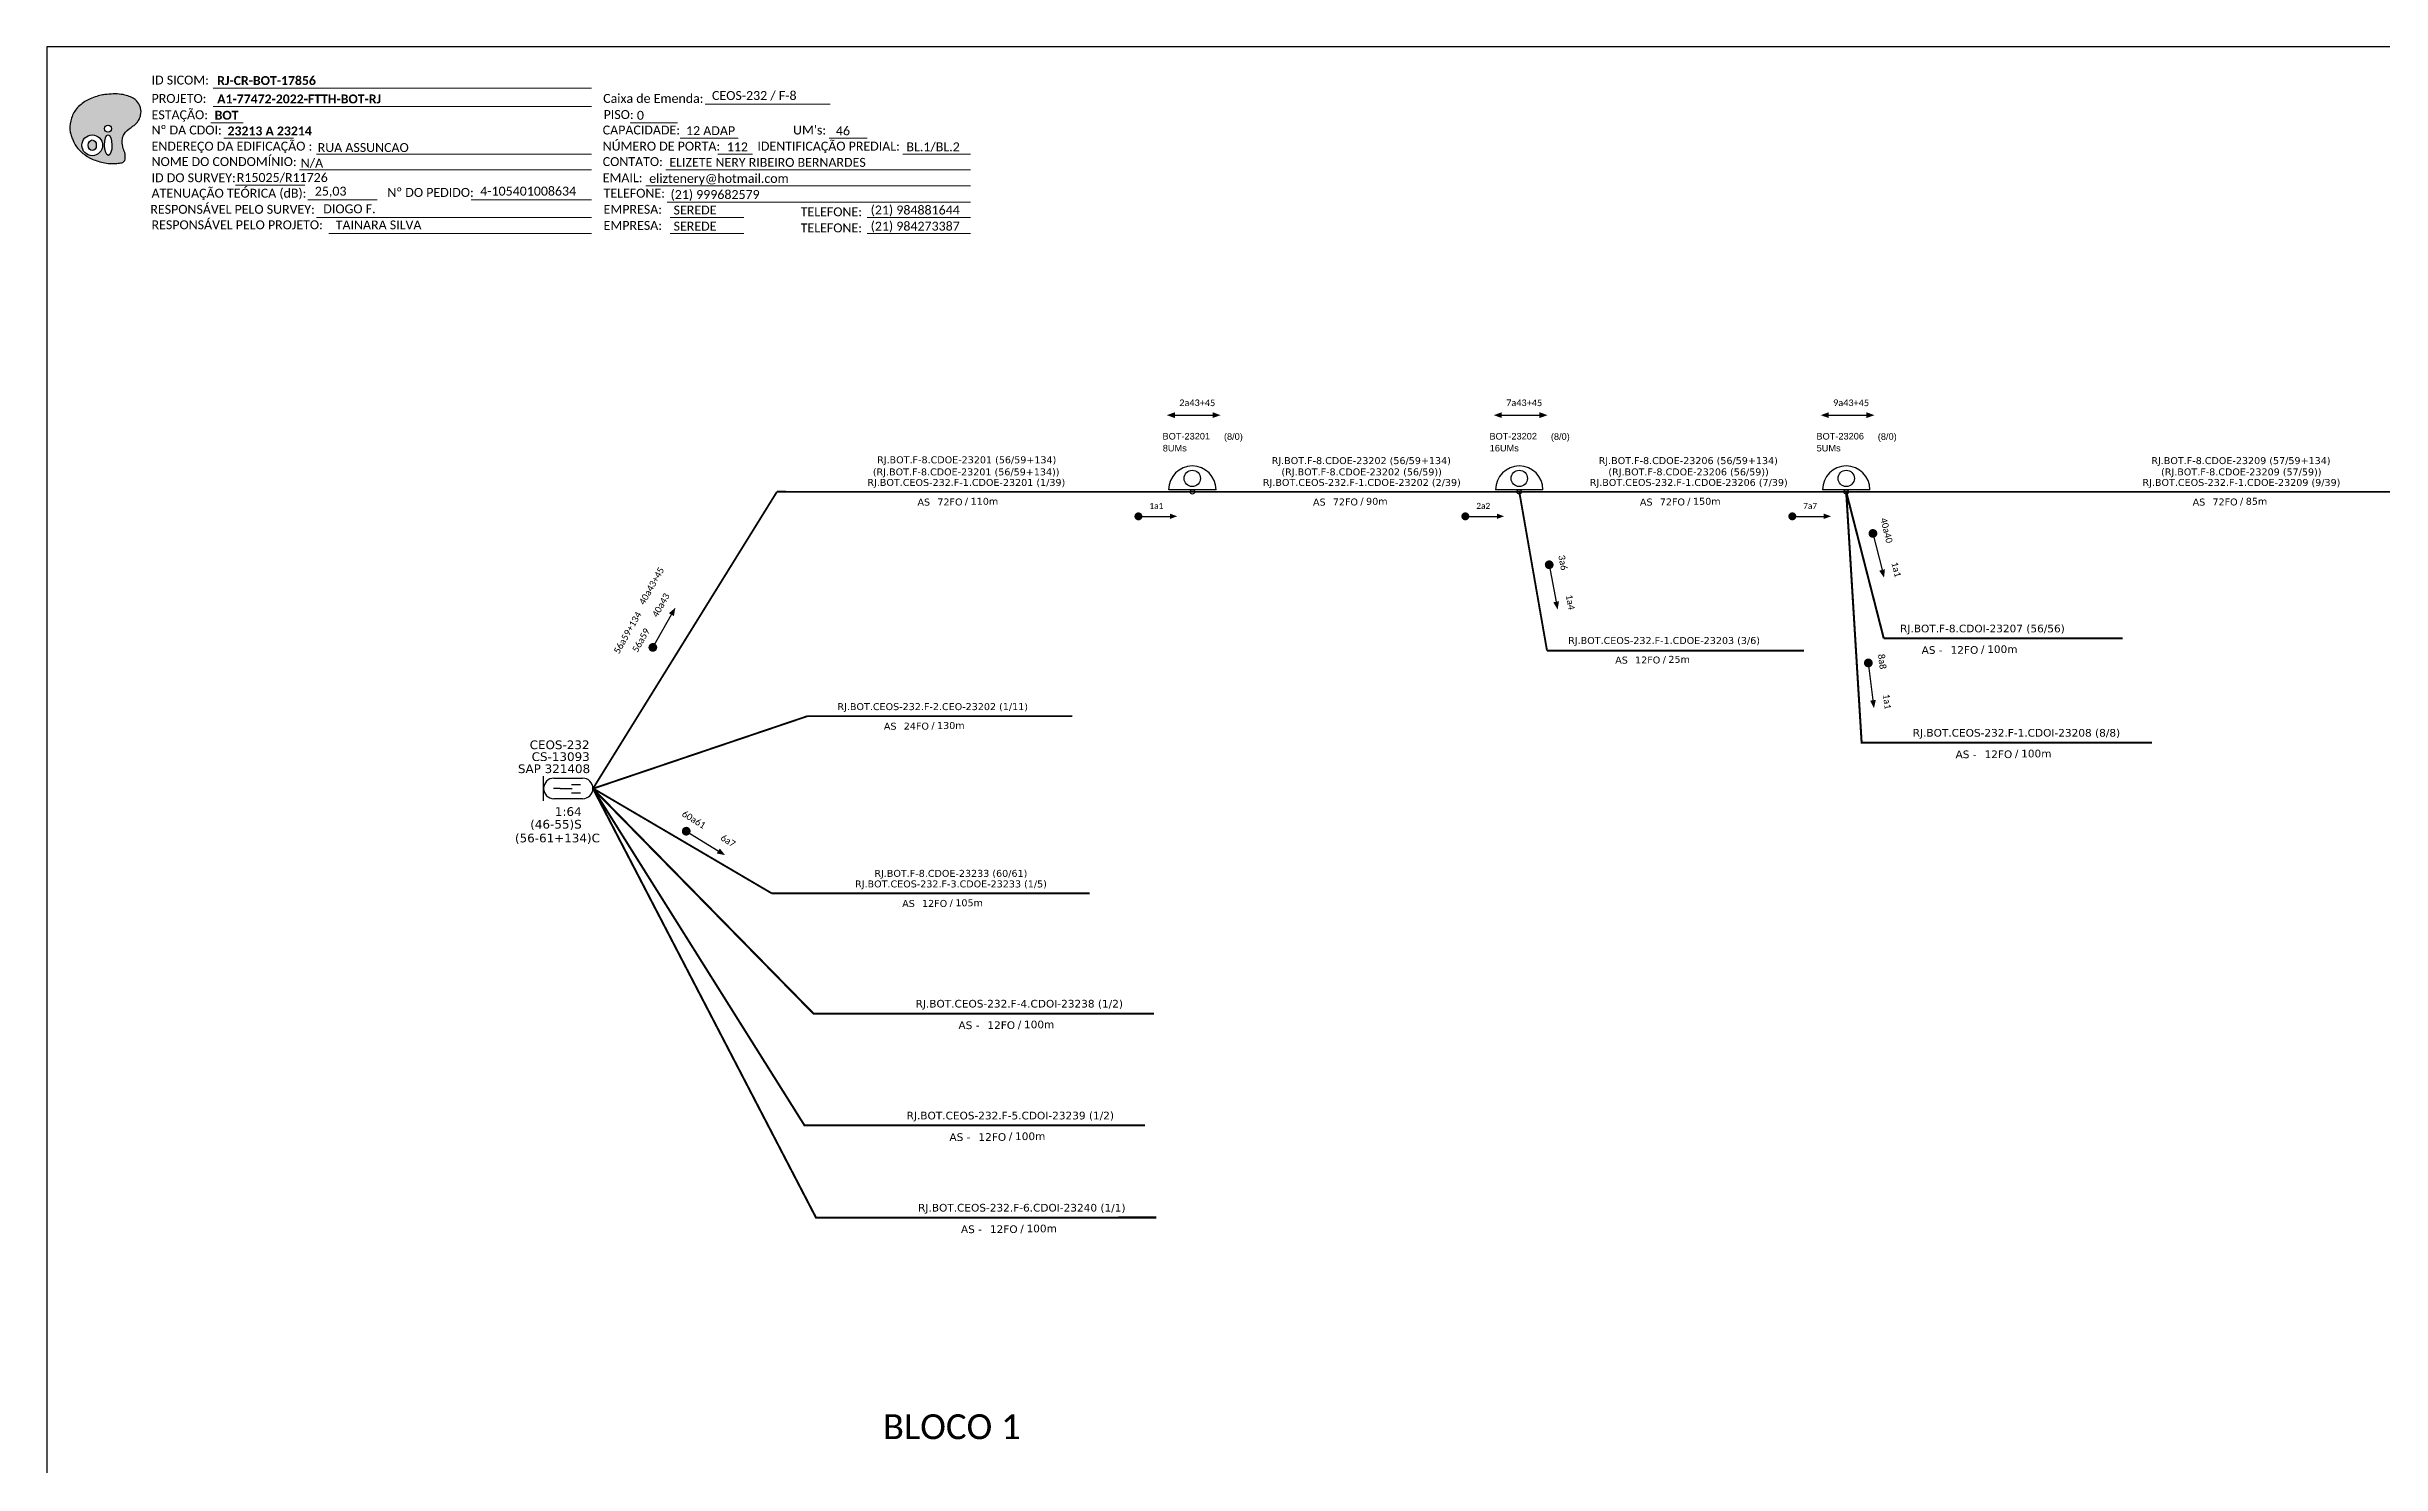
# Model space of a CAD drawing. Extents: x -89 to 1698, y 17 to 1299.
# Drawn here: x 859.2 to 1328.3, y 1014.1 to 1299 of the extents above; entities that cross this region are included whole.
import ezdxf
from ezdxf.enums import TextEntityAlignment as Align

# ---------------------------------------------------------------- set-up
doc = ezdxf.new("R2010")
doc.units = 0
for name, color, linetype, lineweight in [("20.0-LEGENDA DOS CDO'S", 1, 'Continuous', 0), ('20.2-CDO_POSTE', 1, 'Continuous', 5), ('40.1-ETIQUETAS', 1, 'Continuous', 20)]:
    doc.layers.add(name, color=color, linetype=linetype, lineweight=lineweight)
for name, color, linetype in [('20.4-CEOS', 1, 'Continuous'), ('CAP a instalar', 1, 'Continuous'), ('CD a instalar', 1, 'Continuous'), ('label_cabos', 7, 'Continuous'), ('SETA', 7, 'Continuous'), ('texto', 255, 'Continuous')]:
    doc.layers.add(name, color=color, linetype=linetype)
doc.styles.add('ARIAL', font='arial.ttf')
doc.styles.add('siredit', font='verdana.ttf')
doc.styles.get("Standard").update_dxf_attribs({"font": 'arial.ttf'})
doc.styles.add('WMF-Calibri0', font='calibri.ttf')
doc.styles.add('WMF-Calibri1', font='calibrib.ttf')
doc.linetypes.add('FENCELINE1', pattern='A,0.25,-0.1,[133,ltypeshp.shx,S=0.1,R=0,X=-0.1,Y=0],-0.1,1', length=1.45)

# ---------------------------------------------------------------- blocks, each defined once
blk = doc.blocks.new('CDOE-TEXTO PADRÃO')
at = {"layer": "20.0-LEGENDA DOS CDO'S", "color": 0, "style": 'ARIAL'}
for tag, p in [('CDO_N', (0.49, 7.39)), ('CORDOALHA', (0.5, 4.33)), ('SAP', (0.51, 1.67)), ('SPLITER_1', (0.59, -0.91)), ('SPLITER_2', (0.6, -3.55)), ('(XX-XX_F)S', (0.54, -8.29)), ('(XX-XX_L)S', (0.55, -10.83)), ('UMS', (0.55, -13.15))]:
    blk.add_attdef(tag, p, '', height=1.7, rotation=0.11799, dxfattribs=at)
blk.add_attdef('FIBRAS_UTILIZADAS', text='', height=1.7, rotation=0.11799, dxfattribs=at).set_placement((19.77, 7.43), align=Align.CENTER)
blk = doc.blocks.new('ETIQUETA_RS5F')
at = {"layer": '40.1-ETIQUETAS', "color": 0, "style": 'siredit'}
blk.add_text('/', height=1.5, dxfattribs=at).set_placement((1.58, -1.95), align=Align.MIDDLE_RIGHT)
for tag, p in [('ETIQUETA_R_PRIMARIA', (1.21, 4.1)), ('ETIQUETA_R_SECUNDARIA', (1.21, 2.1)), ('F_ATIVAS/F_MORTAS', (1.14, -4.24))]:
    blk.add_attdef(tag, text='', height=1.5, dxfattribs=at).set_placement(p, align=Align.MIDDLE_CENTER)
for tag, p in [('TIPO_CABO', (-6.58, -2.12)), ('CAP_CABO', (0.4, -2.09))]:
    blk.add_attdef(tag, text='', height=1.5, dxfattribs=at).set_placement(p, align=Align.MIDDLE_RIGHT)
blk.add_attdef('METROS', text='', height=1.5, dxfattribs=at).set_placement((2.14, -1.95), align=Align.MIDDLE_LEFT)
for tag, p in [('FUSÃO_1', (0.85, -8.39)), ('FUSÃO_2', (0.85, -10.6)), ('FUSÃO_3', (0.85, -12.93)), ('FUSÃO_4', (0.85, -15.14)), ('FUSÃO_5', (0.85, -17.16))]:
    blk.add_attdef(tag, text='', height=1.5, dxfattribs=at).set_placement(p, align=Align.CENTER)
blk = doc.blocks.new('SETA1')
at = {"const_width": 1.1}
blk.add_lwpolyline([(-5.28, 0, 1), (-4.18, 0, 1)], format="xyb", close=True, dxfattribs=at)
at = {"layer": 'SETA'}
blk.add_lwpolyline([(-4.73, 0), (4.73, 0)], dxfattribs=at)
blk.add_solid([(4.73, 0.73), (6.74, 0), (4.73, -0.73)], dxfattribs=at)
blk = doc.blocks.new('OI')
h = blk.add_hatch(color=40)
edge = h.paths.add_edge_path()
edge.add_spline(control_points=[(4.35, -0.67), (3.92, -0.99), (3.26, -1.5), (2.81, -2.59), (2.9, -3.5), (3.06, -4.27), (3.31, -4.85), (3.37, -5.39), (3.4, -5.88), (3.2, -6.4), (2.54, -6.61), (1.65, -6.63), (0.55, -6.67), (-0.56, -6.42), (-1.61, -6.14), (-2.77, -5.61), (-3.92, -4.77), (-4.89, -3.7), (-5.34, -2.65), (-5.6, -1.94), (-5.85, -0.96), (-5.71, 0.47), (-5.1, 2.02), (-4.14, 3.02), (-3.3, 3.61), (-2.37, 4.16), (-1.36, 4.44), (-0.56, 4.7), (0.79, 4.85), (2.24, 4.97), (3.79, 4.57), (4.67, 4.21), (5.44, 3.65), (5.76, 2.99), (6.03, 2.21), (6.01, 1.46), (5.72, 0.64), (5.31, 0.08), (4.88, -0.38), (4.51, -0.55), (4.35, -0.67)], knot_values=[0, 0, 0, 0, 1.60434, 2.417191, 3.427595, 4.282808, 4.776746, 5.304182, 5.888771, 6.258406, 6.858137, 7.79129, 8.986195, 10.124242, 11.187857, 12.242908, 13.953784, 15.414161, 16.515391, 17.349188, 17.675853, 19.552021, 21.515531, 22.568638, 23.63245, 24.621084, 25.782718, 26.745347, 27.142653, 29.870543, 31.004649, 31.921532, 32.709589, 33.801391, 34.042471, 35.192333, 35.971461, 36.628871, 37.254359, 37.836911, 37.836911, 37.836911, 37.836911], degree=3, periodic=0)
h.paths.add_polyline_path([(1.13, -0.87, -1), (-0.04, -0.87, -1)], flags=16)
edge = h.paths.add_edge_path(flags=16)
edge.add_ellipse((0.56, -3.59), major_axis=(-0.02, 1.71), ratio=0.361305, start_angle=0, end_angle=360)
h.paths.add_polyline_path([(-0.36, -3.62, -1), (-3.8, -3.62, -1)], flags=16)
edge = h.paths.add_edge_path(flags=0)
edge.add_ellipse((-2.08, -3.62), major_axis=(0, 0.885), ratio=0.758294, start_angle=0, end_angle=360)
at = {"color": 40}
for centre, radius in [((-2.08, -3.62), 1.72), ((0.54, -0.87), 0.587)]:
    blk.add_circle(centre, radius, dxfattribs=at)
blk.add_ellipse((-2.08, -3.62), major_axis=(0, 0.885), ratio=0.758294, start_param=-3.141592653589792, end_param=3.141592653589792, dxfattribs=at)
blk.add_ellipse((0.56, -3.59), major_axis=(-0.02, 1.71), ratio=0.361305, dxfattribs=at)
at = {"color": 40, "start_tangent": (-0.800898, -0.598801), "end_tangent": (-0.800898, -0.598801)}
blk.add_spline([(4.35, -0.67), (3.2, -1.78), (2.9, -2.54), (2.92, -3.55), (3.12, -4.38), (3.28, -4.85), (3.37, -5.37), (3.35, -5.95), (3.2, -6.29), (2.66, -6.55), (1.73, -6.63), (0.54, -6.62), (-0.58, -6.41), (-1.6, -6.11), (-2.56, -5.67), (-3.95, -4.67), (-4.89, -3.56), (-5.37, -2.56), (-5.64, -1.78), (-5.72, -1.46), (-5.63, 0.42), (-4.84, 2.22), (-4.13, 2.99), (-3.27, 3.62), (-2.4, 4.09), (-1.3, 4.47), (-0.37, 4.72), (0.02, 4.77), (2.75, 4.8), (3.85, 4.53), (4.69, 4.16), (5.31, 3.68), (5.85, 2.73), (5.93, 2.5), (5.94, 1.35), (5.67, 0.62), (5.29, 0.08), (4.84, -0.36), (4.35, -0.67)], degree=3, dxfattribs=at)

msp = doc.modelspace()

# ---------------------------------------------------------------- linework, layer by layer
msp.add_lwpolyline([(859.23, 705.02), (1697.79, 705.02), (1697.79, 1299.02), (859.23, 1299.02), (859.23, 705.02)])
at = {"color": 7, "lineweight": 0}
for points in [[(892.7, 1290.67), (968.67, 1290.67)], [(892.7, 1286.98), (968.67, 1286.98)], [(991.51, 1287.47), (1016.65, 1287.47)], [(892.18, 1283.7), (898.73, 1283.7)], [(976.47, 1283.75), (985.95, 1283.75)], [(894.85, 1280.63), (908.79, 1280.63)], [(913.42, 1277.4), (968.67, 1277.4)], [(986.52, 1280.63), (998.14, 1280.63)], [(994.1, 1277.4), (1001.05, 1277.4)], [(1016.46, 1280.63), (1024.12, 1280.63)], [(1031.27, 1277.4), (1044.83, 1277.4)], [(910, 1274.28), (968.67, 1274.28)], [(983.63, 1274.28), (1044.86, 1274.28)], [(897.16, 1271.22), (911.11, 1271.22)], [(911.7, 1268.25), (925.64, 1268.25)], [(944.54, 1268.26), (968.68, 1268.26)], [(979.59, 1271.05), (1044.86, 1271.05)], [(983.88, 1267.81), (1044.86, 1267.81)], [(913.42, 1264.7), (968.67, 1264.7)], [(984.49, 1264.7), (999.29, 1264.7)], [(1024.09, 1264.7), (1044.86, 1264.7)], [(915.91, 1261.46), (968.67, 1261.46)], [(984.49, 1261.46), (999.29, 1261.46)], [(1024.09, 1261.46), (1044.86, 1261.46)]]:
    msp.add_lwpolyline(points, dxfattribs=at)
at = {"const_width": 0.8}
for points in [[(1078.19, 1204.64, 1), (1078.99, 1204.64, 1)], [(1143.88, 1204.64, 1), (1144.68, 1204.64, 1)], [(1209.58, 1204.64, 1), (1210.38, 1204.64, 1)]]:
    msp.add_lwpolyline(points, format="xyb", close=True, dxfattribs=at)
at = {"layer": '20.4-CEOS', "color": 5}
for p, q in [((959.08, 1147.48), (959.08, 1152.45)), ((962.43, 1149.96), (961.04, 1149.96)), ((961.14, 1152.02), (966.92, 1152.02)), ((962.43, 1149.96), (964.82, 1149.96)), ((964.71, 1150.78), (966.47, 1150.78)), ((966.92, 1147.9), (961.14, 1147.9)), ((964.71, 1149.06), (966.47, 1149.06))]:
    msp.add_line(p, q, dxfattribs=at)
for centre, start, end in [((961.14, 1149.96), 90, 270), ((966.92, 1149.96), 270, 90)]:
    msp.add_arc(centre, 2.06, start, end, dxfattribs=at)
at = {"layer": 'CAP a instalar', "color": 5, "linetype": 'FENCELINE1', "ltscale": 7, "const_width": 0.373}
for points in [[(968.98, 1149.91), (1005.96, 1209.58)], [(1005.96, 1209.58), (1089.43, 1209.56)], [(1089.43, 1209.56), (1155.12, 1209.56)], [(1155.12, 1209.56), (1220.81, 1209.56)], [(1220.81, 1209.56), (1373.24, 1209.56)]]:
    msp.add_lwpolyline(points, dxfattribs=at)
at = {"layer": 'CAP a instalar', "color": 7, "linetype": 'FENCELINE1', "ltscale": 7, "const_width": 0.373}
for points in [[(1155.12, 1209.56), (1160.69, 1177.66)], [(1160.69, 1177.66), (1212.35, 1177.66)], [(1012.07, 1164.48), (968.98, 1149.91)], [(1012.07, 1164.48), (1065.3, 1164.48)], [(1004.91, 1128.88), (969.01, 1149.96)], [(1004.91, 1128.88), (1068.81, 1128.88)]]:
    msp.add_lwpolyline(points, dxfattribs=at)
at = {"layer": 'CD a instalar', "color": 8, "linetype": 'FENCELINE1', "ltscale": 7}
for points in [[(1220.81, 1209.56, 0.411, 0.411, 0), (1223.91, 1159.16, 0.411, 0.411, 0), (1282.23, 1159.17, 0.411, 0.411, 0)], [(968.98, 1149.96, 0.411, 0.411, 0), (1011.49, 1082.25, 0.411, 0.411, 0), (1079.91, 1082.25, 0.411, 0.411, 0)], [(968.98, 1149.96, 0.411, 0.411, 0), (1013.8, 1063.72, 0.411, 0.411, 0), (1082.22, 1063.73, 0.411, 0.411, 0)], [(968.98, 1149.91, 0.411, 0.411, 0), (1013.29, 1104.72, 0.411, 0.411, 0), (1081.71, 1104.72, 0.411, 0.411, 0)]]:
    msp.add_lwpolyline(points, format="xyseb", dxfattribs=at)
at = {"layer": 'CD a instalar', "color": 7, "linetype": 'FENCELINE1', "ltscale": 7, "const_width": 0.411}
for points in [[(1220.81, 1209.56), (1228.35, 1180.13)], [(1228.35, 1180.13), (1276.35, 1180.13)]]:
    msp.add_lwpolyline(points, dxfattribs=at)
at = {"layer": 'label_cabos', "color": 7}
for p, q in [((1094.18, 1210), (1084.67, 1210)), ((1159.88, 1210), (1150.36, 1210)), ((1225.57, 1210), (1216.05, 1210))]:
    msp.add_line(p, q, dxfattribs=at)
for centre, radius in [((1089.42, 1212.26), 1.64), ((1155.12, 1212.26), 1.64), ((1220.81, 1212.26), 1.64), ((1089.43, 1209.56), 0.44), ((1155.12, 1209.56), 0.44), ((1220.81, 1209.56), 0.44)]:
    msp.add_circle(centre, radius, dxfattribs=at)
for centre in [(1089.42, 1210), (1155.12, 1210), (1220.81, 1210)]:
    msp.add_arc(centre, 4.76, 0, 180, dxfattribs=at)
at = {"layer": 'SETA'}
for points in [[(1085.92, 1225), (1093.49, 1224.98)], [(1151.61, 1225), (1159.18, 1224.98)], [(1217.3, 1225), (1224.87, 1224.98)], [(1078.59, 1204.64), (1085.47, 1204.64)], [(1144.28, 1204.64), (1151.16, 1204.64)], [(1209.98, 1204.64), (1216.85, 1204.64)]]:
    msp.add_lwpolyline(points, dxfattribs=at)
for points in [[(1085.92, 1225.56), (1084.31, 1224.97), (1085.92, 1224.39)], [(1093.49, 1225.56), (1095.1, 1224.97), (1093.48, 1224.39)], [(1151.61, 1225.56), (1150, 1224.97), (1151.61, 1224.39)], [(1159.18, 1225.56), (1160.79, 1224.97), (1159.18, 1224.39)], [(1217.3, 1225.56), (1215.69, 1224.97), (1217.31, 1224.39)], [(1224.87, 1225.56), (1226.48, 1224.97), (1224.87, 1224.39)], [(1084.92, 1205.18), (1086.38, 1204.65), (1084.92, 1204.11)], [(1150.61, 1205.18), (1152.07, 1204.65), (1150.61, 1204.11)], [(1216.3, 1205.18), (1217.77, 1204.65), (1216.3, 1204.11)]]:
    msp.add_solid(points, dxfattribs=at)

# ---------------------------------------------------------------- block references
at = {"color": 7, "xscale": 1.213923925163967, "yscale": 1.213923925163967, "zscale": 1.213923925163967, "rotation": 0.1532896023949059}
msp.add_blockref('OI', (870.9, 1283.61), dxfattribs=at)
at = {"layer": '20.2-CDO_POSTE', "color": 7}
ref = msp.add_blockref('CDOE-TEXTO PADRÃO', (1089.11, 1211.21), dxfattribs=dict(at, xscale=0.7776000022888176, yscale=0.7776000022888212, zscale=0.7776000022888183))
ref.add_attrib('CDO_N', 'BOT-23201', (1083.44, 1220.07), dxfattribs={"layer": "20.0-LEGENDA DOS CDO'S", "color": 0, "height": 1.322, "rotation": 0.118, "style": 'ARIAL'})
ref.add_attrib('CORDOALHA', '8UMs', (1083.49, 1217.68), dxfattribs={"layer": "20.0-LEGENDA DOS CDO'S", "color": 0, "height": 1.322, "rotation": 0.118, "style": 'ARIAL'})
ref.add_attrib('FIBRAS_UTILIZADAS', '       (8/0)', dxfattribs={"layer": "20.0-LEGENDA DOS CDO'S", "color": 0, "height": 1.3218, "rotation": 0.118, "style": 'ARIAL'}).set_placement((1095.88, 1220.01), align=Align.CENTER)
ref = msp.add_blockref('CDOE-TEXTO PADRÃO', (1154.81, 1211.21), dxfattribs=dict(at, xscale=0.7776000022888176, yscale=0.7776000022888212, zscale=0.7776000022888183))
ref.add_attrib('CDO_N', 'BOT-23202', (1149.13, 1220.07), dxfattribs={"layer": "20.0-LEGENDA DOS CDO'S", "color": 0, "height": 1.322, "rotation": 0.118, "style": 'ARIAL'})
ref.add_attrib('CORDOALHA', '16UMs', (1149.18, 1217.68), dxfattribs={"layer": "20.0-LEGENDA DOS CDO'S", "color": 0, "height": 1.322, "rotation": 0.118, "style": 'ARIAL'})
ref.add_attrib('FIBRAS_UTILIZADAS', '       (8/0)', dxfattribs={"layer": "20.0-LEGENDA DOS CDO'S", "color": 0, "height": 1.3218, "rotation": 0.118, "style": 'ARIAL'}).set_placement((1161.57, 1220.01), align=Align.CENTER)
ref = msp.add_blockref('CDOE-TEXTO PADRÃO', (1220.5, 1211.21), dxfattribs=dict(at, xscale=0.7776000022888176, yscale=0.7776000022888212, zscale=0.7776000022888183))
ref.add_attrib('CDO_N', 'BOT-23206', (1214.83, 1220.07), dxfattribs={"layer": "20.0-LEGENDA DOS CDO'S", "color": 0, "height": 1.322, "rotation": 0.118, "style": 'ARIAL'})
ref.add_attrib('CORDOALHA', '5UMs', (1214.87, 1217.68), dxfattribs={"layer": "20.0-LEGENDA DOS CDO'S", "color": 0, "height": 1.322, "rotation": 0.118, "style": 'ARIAL'})
ref.add_attrib('FIBRAS_UTILIZADAS', '       (8/0)', dxfattribs={"layer": "20.0-LEGENDA DOS CDO'S", "color": 0, "height": 1.3218, "rotation": 0.118, "style": 'ARIAL'}).set_placement((1227.26, 1220.01), align=Align.CENTER)
at = {"layer": '40.1-ETIQUETAS', "color": 7}
ref = msp.add_blockref('ETIQUETA_RS5F', (1183.11, 1177.72), dxfattribs=dict(at, xscale=0.9331199879998167, yscale=0.9331199879998167, zscale=0.9331199879998162))
ref.add_attrib('ETIQUETA_R_SECUNDARIA', 'RJ.BOT.CEOS-232.F-1.CDOE-23203 (3/6)', dxfattribs={"color": 0, "height": 1.3997, "style": 'siredit'}).set_placement((1184.21, 1179.69), align=Align.MIDDLE_CENTER)
ref.add_attrib('TIPO_CABO', 'AS', dxfattribs={"color": 0, "height": 1.4, "style": 'siredit'}).set_placement((1176.93, 1175.75), align=Align.MIDDLE_RIGHT)
ref.add_attrib('CAP_CABO', '12FO', dxfattribs={"color": 0, "height": 1.4, "style": 'siredit'}).set_placement((1183.45, 1175.77), align=Align.MIDDLE_RIGHT)
ref.add_attrib('METROS', '25m', dxfattribs={"color": 0, "height": 1.4, "style": 'siredit'}).set_placement((1185.08, 1175.9), align=Align.MIDDLE_LEFT)
ref = msp.add_blockref('ETIQUETA_RS5F', (1036.16, 1164.44), dxfattribs=dict(at, xscale=0.9331199879998167, yscale=0.9331199879998167, zscale=0.9331199879998162))
ref.add_attrib('ETIQUETA_R_SECUNDARIA', 'RJ.BOT.CEOS-232.F-2.CEO-23202 (1/11)', dxfattribs={"color": 0, "height": 1.3997, "style": 'siredit'}).set_placement((1037.26, 1166.4), align=Align.MIDDLE_CENTER)
ref.add_attrib('TIPO_CABO', 'AS', dxfattribs={"color": 0, "height": 1.4, "style": 'siredit'}).set_placement((1029.98, 1162.46), align=Align.MIDDLE_RIGHT)
ref.add_attrib('CAP_CABO', '24FO', dxfattribs={"color": 0, "height": 1.4, "style": 'siredit'}).set_placement((1036.5, 1162.48), align=Align.MIDDLE_RIGHT)
ref.add_attrib('METROS', '130m', dxfattribs={"color": 0, "height": 1.4, "style": 'siredit'}).set_placement((1038.13, 1162.61), align=Align.MIDDLE_LEFT)
ref = msp.add_blockref('ETIQUETA_RS5F', (1039.83, 1128.81), dxfattribs=dict(at, xscale=0.9331199879998167, yscale=0.9331199879998167, zscale=0.9331199879998162))
ref.add_attrib('ETIQUETA_R_PRIMARIA', 'RJ.BOT.F-8.CDOE-23233 (60/61)', dxfattribs={"color": 0, "height": 1.3997, "style": 'siredit'}).set_placement((1040.9, 1132.89), align=Align.MIDDLE_CENTER)
ref.add_attrib('ETIQUETA_R_SECUNDARIA', 'RJ.BOT.CEOS-232.F-3.CDOE-23233 (1/5)', dxfattribs={"color": 0, "height": 1.3997, "style": 'siredit'}).set_placement((1040.93, 1130.77), align=Align.MIDDLE_CENTER)
ref.add_attrib('TIPO_CABO', 'AS', dxfattribs={"color": 0, "height": 1.4, "style": 'siredit'}).set_placement((1033.66, 1126.83), align=Align.MIDDLE_RIGHT)
ref.add_attrib('CAP_CABO', '12FO', dxfattribs={"color": 0, "height": 1.4, "style": 'siredit'}).set_placement((1040.17, 1126.85), align=Align.MIDDLE_RIGHT)
ref.add_attrib('METROS', '105m', dxfattribs={"color": 0, "height": 1.4, "style": 'siredit'}).set_placement((1041.8, 1126.98), align=Align.MIDDLE_LEFT)
at = {"layer": 'CD a instalar', "color": 7}
ref = msp.add_blockref('ETIQUETA_RS5F', (1246.97, 1179.94), dxfattribs=dict(at, xscale=1.026431988040713, yscale=1.026431988040713, zscale=1.026431988040686))
ref.add_attrib('ETIQUETA_R_PRIMARIA', 'RJ.BOT.F-8.CDOI-23207 (56/56)', dxfattribs={"layer": '40.1-ETIQUETAS', "color": 0, "height": 1.5396, "style": 'siredit'}).set_placement((1248.18, 1182.1), align=Align.MIDDLE_CENTER)
ref.add_attrib('TIPO_CABO', 'AS -', dxfattribs={"layer": '40.1-ETIQUETAS', "color": 0, "height": 1.54, "style": 'siredit'}).set_placement((1240.18, 1177.77), align=Align.MIDDLE_RIGHT)
ref.add_attrib('CAP_CABO', '12FO', dxfattribs={"layer": '40.1-ETIQUETAS', "color": 0, "height": 1.54, "style": 'siredit'}).set_placement((1247.35, 1177.79), align=Align.MIDDLE_RIGHT)
ref.add_attrib('METROS', '100m', dxfattribs={"layer": '40.1-ETIQUETAS', "color": 0, "height": 1.54, "style": 'siredit'}).set_placement((1249.14, 1177.94), align=Align.MIDDLE_LEFT)
at = {"layer": 'CD a instalar', "color": 8}
ref = msp.add_blockref('ETIQUETA_RS5F', (1253.79, 1158.98), dxfattribs=dict(at, xscale=1.026431988040713, yscale=1.026431988040713, zscale=1.026431988040686))
ref.add_attrib('ETIQUETA_R_PRIMARIA', 'RJ.BOT.CEOS-232.F-1.CDOI-23208 (8/8)', dxfattribs={"layer": '40.1-ETIQUETAS', "color": 0, "height": 1.5396, "style": 'siredit'}).set_placement((1255.01, 1161.14), align=Align.MIDDLE_CENTER)
ref.add_attrib('TIPO_CABO', 'AS -', dxfattribs={"layer": '40.1-ETIQUETAS', "color": 0, "height": 1.54, "style": 'siredit'}).set_placement((1247, 1156.81), align=Align.MIDDLE_RIGHT)
ref.add_attrib('CAP_CABO', '12FO', dxfattribs={"layer": '40.1-ETIQUETAS', "color": 0, "height": 1.54, "style": 'siredit'}).set_placement((1254.17, 1156.83), align=Align.MIDDLE_RIGHT)
ref.add_attrib('METROS', '100m', dxfattribs={"layer": '40.1-ETIQUETAS', "color": 0, "height": 1.54, "style": 'siredit'}).set_placement((1255.96, 1156.97), align=Align.MIDDLE_LEFT)
ref = msp.add_blockref('ETIQUETA_RS5F', (1053.44, 1104.54), dxfattribs=dict(at, xscale=1.026431988040713, yscale=1.026431988040713, zscale=1.026431988040686))
ref.add_attrib('ETIQUETA_R_PRIMARIA', 'RJ.BOT.CEOS-232.F-4.CDOI-23238 (1/2)', dxfattribs={"layer": '40.1-ETIQUETAS', "color": 0, "height": 1.5396, "style": 'siredit'}).set_placement((1054.65, 1106.7), align=Align.MIDDLE_CENTER)
ref.add_attrib('TIPO_CABO', 'AS -', dxfattribs={"layer": '40.1-ETIQUETAS', "color": 0, "height": 1.54, "style": 'siredit'}).set_placement((1046.65, 1102.37), align=Align.MIDDLE_RIGHT)
ref.add_attrib('CAP_CABO', '12FO', dxfattribs={"layer": '40.1-ETIQUETAS', "color": 0, "height": 1.54, "style": 'siredit'}).set_placement((1053.81, 1102.39), align=Align.MIDDLE_RIGHT)
ref.add_attrib('METROS', '100m', dxfattribs={"layer": '40.1-ETIQUETAS', "color": 0, "height": 1.54, "style": 'siredit'}).set_placement((1055.6, 1102.53), align=Align.MIDDLE_LEFT)
ref = msp.add_blockref('ETIQUETA_RS5F', (1051.63, 1082.06), dxfattribs=dict(at, xscale=1.026431988040713, yscale=1.026431988040713, zscale=1.026431988040686))
ref.add_attrib('ETIQUETA_R_PRIMARIA', 'RJ.BOT.CEOS-232.F-5.CDOI-23239 (1/2)', dxfattribs={"layer": '40.1-ETIQUETAS', "color": 0, "height": 1.5396, "style": 'siredit'}).set_placement((1052.85, 1084.22), align=Align.MIDDLE_CENTER)
ref.add_attrib('TIPO_CABO', 'AS -', dxfattribs={"layer": '40.1-ETIQUETAS', "color": 0, "height": 1.54, "style": 'siredit'}).set_placement((1044.84, 1079.89), align=Align.MIDDLE_RIGHT)
ref.add_attrib('CAP_CABO', '12FO', dxfattribs={"layer": '40.1-ETIQUETAS', "color": 0, "height": 1.54, "style": 'siredit'}).set_placement((1052.01, 1079.91), align=Align.MIDDLE_RIGHT)
ref.add_attrib('METROS', '100m', dxfattribs={"layer": '40.1-ETIQUETAS', "color": 0, "height": 1.54, "style": 'siredit'}).set_placement((1053.8, 1080.06), align=Align.MIDDLE_LEFT)
ref = msp.add_blockref('ETIQUETA_RS5F', (1053.95, 1063.54), dxfattribs=dict(at, xscale=1.026431988040713, yscale=1.026431988040713, zscale=1.026431988040686))
ref.add_attrib('ETIQUETA_R_PRIMARIA', 'RJ.BOT.CEOS-232.F-6.CDOI-23240 (1/1)', dxfattribs={"layer": '40.1-ETIQUETAS', "color": 0, "height": 1.5396, "style": 'siredit'}).set_placement((1055.16, 1065.7), align=Align.MIDDLE_CENTER)
ref.add_attrib('TIPO_CABO', 'AS -', dxfattribs={"layer": '40.1-ETIQUETAS', "color": 0, "height": 1.54, "style": 'siredit'}).set_placement((1047.15, 1061.37), align=Align.MIDDLE_RIGHT)
ref.add_attrib('CAP_CABO', '12FO', dxfattribs={"layer": '40.1-ETIQUETAS', "color": 0, "height": 1.54, "style": 'siredit'}).set_placement((1054.32, 1061.39), align=Align.MIDDLE_RIGHT)
ref.add_attrib('METROS', '100m', dxfattribs={"layer": '40.1-ETIQUETAS', "color": 0, "height": 1.54, "style": 'siredit'}).set_placement((1056.11, 1061.53), align=Align.MIDDLE_LEFT)
at = {"layer": 'SETA', "color": 2, "yscale": 0.7999999999999972, "zscale": 0.8}
for p, xscale, rotation in [((1227.1, 1197.53), 0.8000000000000033, 284.0473522426004), ((982.89, 1181.59), 0.8000000000000015, 60.46437307902596), ((1225.72, 1171.43), 0.8000000000000006, 277.0823488477453), ((990.95, 1139.38), 0.800000000000001, 328.3411295984952)]:
    msp.add_blockref('SETA1', p, dxfattribs=dict(at, xscale=xscale, rotation=rotation))
at = {"layer": 'SETA', "color": 7, "xscale": 0.8000000000000015, "yscale": 0.7999999999999972, "zscale": 0.8, "rotation": 280.6484436632482}
msp.add_blockref('SETA1', (1161.83, 1191.19), dxfattribs=at)

# ---------------------------------------------------------------- texts
at = {"color": 7, "lineweight": 0, "style": 'WMF-Calibri0'}
for s, height, p in [('ID SICOM:', 1.793, (880.3, 1291.42)), ('PROJETO:', 1.793, (880.3, 1287.73)), ('ESTAÇÃO:', 1.793, (880.3, 1284.45)), ('Caixa de Emenda:', 1.7927, (971.05, 1287.73)), ('PISO:', 1.793, (971.13, 1284.49)), ('Nº DA CDOI:', 1.7927, (880.3, 1281.38)), ('CAPACIDADE:', 1.7927, (970.95, 1281.38)), ("UM's:", 1.793, (1009.19, 1281.38)), ('ENDEREÇO DA EDIFICAÇÃO :', 1.7927, (880.3, 1278.14)), ('NOME DO CONDOMÍNIO:', 1.7927, (880.3, 1275.03)), ('CONTATO:', 1.793, (970.95, 1275.03)), ('NÚMERO DE PORTA:', 1.7927, (970.95, 1278.14)), ('IDENTIFICAÇÃO PREDIAL:', 1.7927, (1002.03, 1278.14)), ('ID DO SURVEY:', 1.7927, (880.3, 1271.79)), ('EMAIL:', 1.793, (970.95, 1271.79)), ('RESPONSÁVEL PELO SURVEY:', 1.7927, (880.06, 1265.44)), ('ATENUAÇÃO TEÓRICA (dB):', 1.7927, (880.3, 1268.68)), ('Nº DO PEDIDO:', 1.7927, (927.67, 1268.84)), ('TELEFONE:', 1.793, (971.13, 1268.68)), ('EMPRESA:', 1.793, (971.13, 1265.44)), ('TELEFONE:', 1.793, (1010.73, 1264.94)), ('RESPONSÁVEL PELO PROJETO:', 1.7927, (880.3, 1262.33)), ('EMPRESA:', 1.793, (971.13, 1262.21)), ('TELEFONE:', 1.793, (1010.73, 1261.7))]:
    msp.add_text(s, height=height, dxfattribs=at).set_placement(p)
at = {"color": 7}
for s, height, style, p in [('RJ-CR-BOT-17856', 1.7927, 'WMF-Calibri1', (893.49, 1291.32)), ('CEOS-232 / F-8', 1.7927, 'WMF-Calibri0', (992.91, 1288.31)), ('BOT', 1.793, 'WMF-Calibri1', (892.98, 1284.35)), ('A1-77472-2022-FTTH-BOT-RJ', 1.7927, 'WMF-Calibri1', (893.49, 1287.63)), ('0', 1.79, 'WMF-Calibri0', (977.82, 1284.34)), ('12 ADAP', 1.793, 'WMF-Calibri0', (987.69, 1281.25)), ('46', 1.793, 'WMF-Calibri0', (1017.81, 1281.23)), ('N/A', 1.793, 'WMF-Calibri0', (910.27, 1274.74)), ('RUA ASSUNCAO ', 1.7927, 'WMF-Calibri0', (913.68, 1277.86)), ('ELIZETE NERY RIBEIRO BERNARDES', 1.7927, 'WMF-Calibri0', (984.34, 1274.88)), ('112', 1.793, 'WMF-Calibri0', (995.88, 1278)), ('BL.1/BL.2', 1.793, 'WMF-Calibri0', (1031.98, 1278)), ('R15025/R11726 ', 1.7927, 'WMF-Calibri0', (897.43, 1271.83)), ('eliztenery@hotmail.com', 1.7927, 'WMF-Calibri0', (980.3, 1271.65)), ('25,03  ', 1.793, 'WMF-Calibri0', (913.1, 1269.09)), ('DIOGO F.', 1.793, 'WMF-Calibri0', (914.81, 1265.54)), ('4-105401008634', 1.7927, 'WMF-Calibri0', (946.34, 1269.1)), ('(21) 999682579 ', 1.7927, 'WMF-Calibri0', (984.58, 1268.41)), ('SEREDE', 1.793, 'WMF-Calibri0', (985.19, 1265.3)), ('(21) 984881644', 1.7927, 'WMF-Calibri0', (1024.79, 1265.3)), ('TAINARA SILVA', 1.7927, 'WMF-Calibri0', (917.3, 1262.3)), ('SEREDE', 1.793, 'WMF-Calibri0', (985.19, 1262.06)), ('(21) 984273387', 1.7927, 'WMF-Calibri0', (1024.79, 1262.06))]:
    msp.add_text(s, height=height, dxfattribs=dict(at, style=style)).set_placement(p)
at = {"color": 7, "style": 'WMF-Calibri1'}
msp.add_text('23213 A 23214', height=1.7927, dxfattribs=at).set_placement((904.03, 1281.19), align=Align.CENTER)
at = {"color": 2, "style": 'WMF-Calibri0'}
msp.add_text('BLOCO 1', height=5, dxfattribs=at).set_placement((1027.23, 1019.19))
at = {"char_height": 1.2, "width": 20.287, "attachment_point": 5}
for s, insert in [('\\C7;\\fCalibri|b0|i0|c0|p34;1a1', (1082.19, 1206.74)), ('{\\fCalibri|b0|i0|c0|p34;\\C7;2a2}', (1147.88, 1206.74)), ('{\\fCalibri|b0|i0|c0|p34;\\C7;7a7}', (1213.57, 1206.74))]:
    msp.add_mtext(s, dxfattribs=dict(at, insert=insert))
at = {"layer": '20.4-CEOS', "color": 5, "style": 'siredit'}
for s, height, p in [('CEOS-232', 1.746, (962.29, 1159.6)), ('   SAP 321408', 1.7461, (960.03, 1154.79)), ('CS-13093', 1.746, (962.51, 1157.22))]:
    msp.add_text(s, height=height, dxfattribs=at).set_placement(p, align=Align.TOP_CENTER)
at = {"layer": '20.4-CEOS', "color": 7, "style": 'siredit'}
for s, height, p in [('1:64', 1.746, (964.03, 1146.19)), ('    (46-55)S', 1.7461, (960.04, 1143.64))]:
    msp.add_text(s, height=height, dxfattribs=at).set_placement(p, align=Align.TOP_CENTER)
at = {"layer": '20.4-CEOS', "color": 10, "style": 'siredit'}
msp.add_text('   (56-61+134)C', height=1.7461, dxfattribs=at).set_placement((960.71, 1140.87), align=Align.TOP_CENTER)
at = {"layer": '40.1-ETIQUETAS', "color": 1, "style": 'siredit'}
msp.add_text('RJ.BOT.F-8.CDOE-23201 (56/59+134)', height=1.3997, dxfattribs=at).set_placement((1044.09, 1216), align=Align.MIDDLE_CENTER)
at = {"layer": '40.1-ETIQUETAS', "style": 'siredit'}
for s, p in [('RJ.BOT.F-8.CDOE-23202 (56/59+134)', (1123.37, 1215.84)), ('RJ.BOT.F-8.CDOE-23206 (56/59+134)', (1189.07, 1215.84)), ('RJ.BOT.F-8.CDOE-23209 (57/59+134)', (1300.12, 1215.84))]:
    msp.add_text(s, height=1.3997, dxfattribs=at).set_placement(p, align=Align.MIDDLE_CENTER)
at = {"layer": '40.1-ETIQUETAS', "color": 7, "style": 'siredit'}
for s, p in [('RJ.BOT.CEOS-232.F-1.CDOE-23201 (1/39)', (1044.01, 1211.45)), ('RJ.BOT.CEOS-232.F-1.CDOE-23202 (2/39)', (1123.48, 1211.45)), ('RJ.BOT.CEOS-232.F-1.CDOE-23206 (7/39)', (1189.17, 1211.45)), ('RJ.BOT.CEOS-232.F-1.CDOE-23209 (9/39)', (1300.22, 1211.45))]:
    msp.add_text(s, height=1.3997, dxfattribs=at).set_placement(p, align=Align.MIDDLE_CENTER)
at = {"layer": '40.1-ETIQUETAS', "color": 5, "style": 'siredit'}
for s, p in [('(RJ.BOT.F-8.CDOE-23201 (56/59+134))', (1043.98, 1213.57)), ('(RJ.BOT.F-8.CDOE-23202 (56/59))', (1123.44, 1213.57)), ('(RJ.BOT.F-8.CDOE-23206 (56/59))', (1189.13, 1213.57)), ('(RJ.BOT.F-8.CDOE-23209 (57/59))', (1300.19, 1213.57))]:
    msp.add_text(s, height=1.3997, dxfattribs=at).set_placement(p, align=Align.MIDDLE_CENTER)
at = {"layer": '40.1-ETIQUETAS', "color": 7, "style": 'siredit'}
for s, p in [('AS', (1036.73, 1207.51)), ('72FO', (1043.25, 1207.53)), ('/', (1044.35, 1207.66)), ('AS', (1116.2, 1207.51)), ('72FO', (1122.71, 1207.53)), ('/', (1123.82, 1207.66)), ('AS', (1181.89, 1207.51)), ('72FO', (1188.41, 1207.53)), ('/', (1189.51, 1207.66)), ('AS', (1292.95, 1207.51)), ('72FO', (1299.46, 1207.53)), ('/', (1300.57, 1207.66))]:
    msp.add_text(s, height=1.4, dxfattribs=at).set_placement(p, align=Align.MIDDLE_RIGHT)
for s, p in [('110m', (1044.88, 1207.66)), ('90m', (1124.34, 1207.66)), ('150m', (1190.03, 1207.66)), ('85m', (1301.09, 1207.66))]:
    msp.add_text(s, height=1.4, dxfattribs=at).set_placement(p, align=Align.MIDDLE_LEFT)
at = {"layer": 'texto', "char_height": 1.32, "width": 22.3157, "attachment_point": 5}
for s, insert, rotation in [('\\C7;\\fCalibri|b0|i0|c0|p34;2a43\\C1;+45', (1090.41, 1227.45), 359.8364), ('\\C7;\\fCalibri|b0|i0|c0|p34;7a43\\C1;+45\\C7;\\P', (1156.1, 1227.45), 359.8364), ('\\C7;\\fCalibri|b0|i0|c0|p34;9a43\\C1;+45', (1221.79, 1227.45), 359.8364), ('{\\fCalibri|b0|i0|c0|p34;\\C7;40a40}', (1228.91, 1201.81), 284.0474), ('\\C7;\\fCalibri|b0|i0|c0|p34;40a43\\C1;+45', (980.77, 1190.65), 60.4644), ('{\\fCalibri|b0|i0|c0|p34;\\C7;1a1}', (1230.87, 1193.95), 284.0474), ('{\\fCalibri|b0|i0|c0|p34;\\C7;40a43}', (982.63, 1186.79), 60.4644), ('\\C7;\\fCalibri|b0|i0|c0|p34;56a59\\C1;+134', (975.95, 1181.26), 60.4644), ('{\\fCalibri|b0|i0|c0|p34;\\C7;56a59}', (978.64, 1179.74), 60.4644), ('{\\fCalibri|b0|i0|c0|p34;\\C7;8a8}', (1228.03, 1175.45), 277.0823), ('{\\fCalibri|b0|i0|c0|p34;\\C7;1a1}', (1229.03, 1167.41), 277.0823), ('{\\fCalibri|b0|i0|c0|p34;\\C7;60a61}', (989.26, 1143.7), 328.3411), ('{\\fCalibri|b0|i0|c0|p34;\\C7;6a7}', (996.15, 1139.44), 328.3411)]:
    msp.add_mtext(s, dxfattribs=dict(at, insert=insert, rotation=rotation))
at = {"layer": 'texto', "color": 7, "char_height": 1.32, "width": 22.3157, "attachment_point": 5, "rotation": 280.6484}
for s, insert in [('{\\fCalibri|b0|i0|c0|p34;\\C7;3a6}', (1163.88, 1195.34)), ('{\\fCalibri|b0|i0|c0|p34;\\C7;1a4}', (1165.38, 1187.38))]:
    msp.add_mtext(s, dxfattribs=dict(at, insert=insert))

doc.saveas('drawing.dxf')
